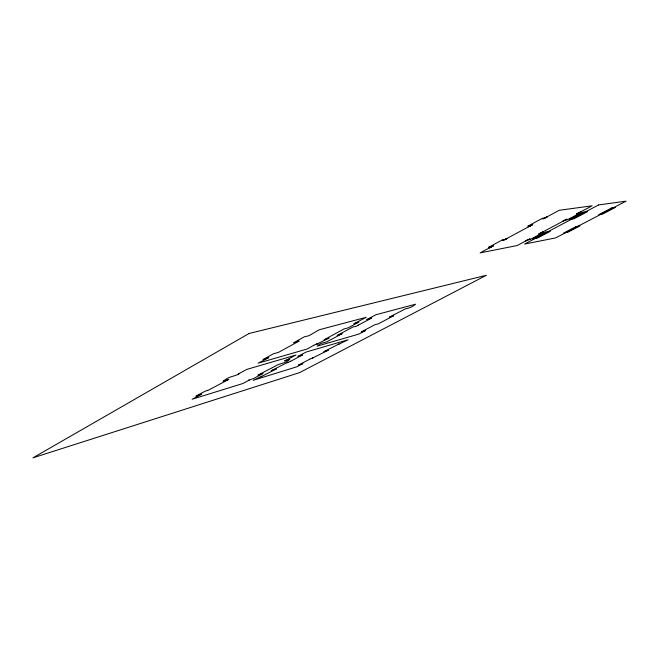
<?xml version="1.0" encoding="UTF-8"?>
<svg xmlns="http://www.w3.org/2000/svg" width="659" height="659" viewBox="0 0 659 659"><rect width="100%" height="100%" fill="white"/><g stroke="black" fill="none" stroke-linecap="round" stroke-linejoin="round"><path stroke-width="0.99" d="M207.428 390.639C209.422 388.769 196.02 395.944 195.921 396.216L201.745 394.189L192.131 399.239L242.841 383.522L249.168 380.128L248.707 380.227M238.813 373.958C233.302 377.047 229.925 375.646 223.03 381.372L228.838 379.37L207.453 390.663M342.046 333.8L328.825 340.678C326.147 343.158 321.131 341.873 317.193 346.115L358.875 334.08L365.704 330.48L361.239 332.062L361.816 331.617L375.045 324.656L378.175 323.915L393.761 315.702L389.337 317.259L389.864 316.822L402.591 310.356C406.282 307.596 409.774 309.203 415.565 304.211L375.861 314.747L366.733 319.623L371.627 317.959L371.231 318.305L358.175 325.175M276.22 368.958L261.252 376.643M287.258 362.705L287.876 362.285L271.236 370.679L276.212 368.925M290.734 361.206L287.324 362.738M313.75 345.283L317.407 343.693M248.674 380.202L253.847 378.398L263.065 373.455L257.908 375.268L258.328 374.938L275.52 365.992C277.876 363.776 286.533 363.315 289.828 359.106L284.754 360.885M298.379 365.16L309.697 359.229M312.918 357.796L312.333 358.175L328.363 350.151L323.841 351.717L338.899 344.047M309.672 359.204L312.918 357.763M284.729 360.844L295.965 355.02L246.606 369.46L238.336 373.983L238.813 373.925M261.211 376.61L261.78 376.231L253.262 380.292L296.739 366.816L302.934 363.554L298.428 365.185M338.899 344.097L338.265 344.5L348.092 339.764L306.073 352.063L297.876 356.445L302.539 354.979L290.718 361.231M358.158 325.216C355.769 326.806 354.385 326.707 353.257 326.831L337.128 335.456L342.037 333.759M317.383 343.734L316.715 344.163L329.113 338.051L324.055 339.813L343.916 328.989L348.166 327.844L358.891 322.094L353.875 323.783L366.272 317.292L319.22 329.772L308.873 335.744L304.524 336.757L293.37 342.869L299.12 340.942L298.576 341.387L278.255 352.483L273.592 353.694L262.974 359.509L268.757 357.549L268.353 357.895L258.13 363.167L307.16 349.006L313.791 345.316M507.199 238.451L502.866 240.477L507.199 238.476M576.666 213.862L580.834 211.877L576.666 213.862M525.857 240.799L529.844 238.937L525.857 240.799M528.353 226.737L532.769 224.653L528.37 226.712M538.823 233.92L542.851 232.017L538.823 233.92M542.818 218.936L547.291 216.827L542.868 218.87M489.233 247.809L493.5 245.832L489.233 247.809M562.992 221.103L567.102 219.167L563.041 221.037M249.086 333.479L32.95 457.832L299.565 372.623L486.375 275.281L249.086 333.479M502.207 239.991L488.484 247.389L491.392 246.837L480.172 252.883L517.2 245.535L527.875 239.868L530.297 239.406L543.238 232.553L540.858 232.981L565.06 220.147L567.341 219.785L580.941 212.577L578.709 212.915L592.111 205.806L559.203 210.295L545.018 217.94L542.324 218.343L527.843 226.161L530.594 225.716L505.066 239.472L502.207 239.991M545.652 232.116L532.76 238.937L537.522 238.031L550.314 231.268L545.652 232.116M583.207 212.239L569.664 219.406L574.154 218.681L587.589 211.588L583.207 212.239M598.677 204.908L524.622 244.061L555.694 237.891L626.05 201.168L598.677 204.908M575.925 226.63L563.651 233.039L567.803 232.248L579.978 225.897L575.925 226.63M611.577 208.005L598.734 214.71L602.631 214.084L615.374 207.437L611.577 208.005"/></g></svg>
